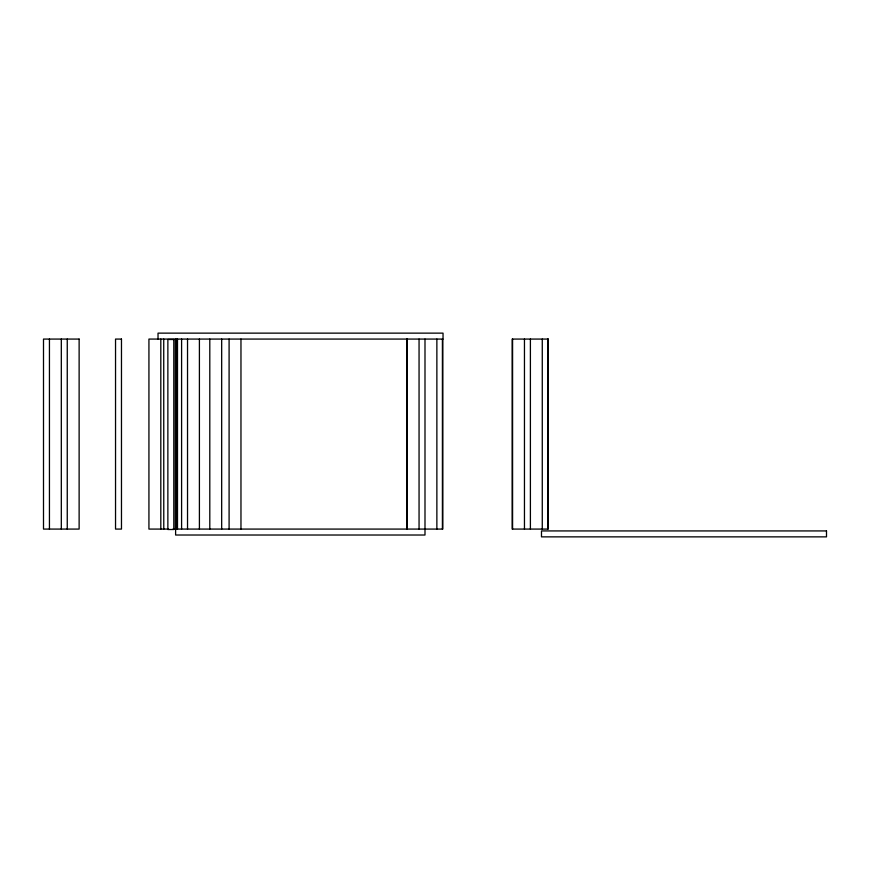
<?xml version="1.0" encoding="UTF-8"?>
<svg xmlns="http://www.w3.org/2000/svg" width="870" height="870" viewBox="0 0 870 870"><rect width="100%" height="100%" fill="white"/><g stroke="black" fill="none" stroke-linecap="round" stroke-linejoin="round"><path stroke-width="1.3" d="M168.53 529.08L148.933 529.08L148.933 339.072L443.037 339.072L443.037 333.134L158.025 333.134L158.025 339.072M172.978 529.08L442.808 529.08L442.808 339.072M547.806 339.072L547.806 529.08M542.271 339.072L542.271 529.08M530.395 339.072L530.395 529.08M524.458 339.072L524.458 529.08M512.582 339.072L512.582 529.08M442.406 339.072L442.406 529.08M436.87 339.072L436.87 529.08M424.995 339.072L424.995 535.017L175.609 535.017L175.609 529.08M419.057 339.072L419.057 529.08M407.182 339.072L407.182 529.08M406.779 339.072L406.779 529.08M240.968 339.072L240.968 529.08M229.093 339.072L229.093 529.08M221.676 339.072L221.676 529.08M209.8 339.072L209.8 529.08M199.404 339.072L199.404 529.08M187.528 339.072L187.528 529.08M181.591 339.072L181.591 529.08M177.491 339.072L177.491 529.08M176.795 339.072L176.795 529.08M175.327 339.072L175.327 529.08M163.734 339.072L163.777 529.08M160.809 339.072L160.809 529.08M67.251 339.072L67.251 529.08M61.313 339.072L61.313 529.08M49.438 339.072L49.438 529.08M79.126 339.072L43.5 339.072L43.5 529.08L79.126 529.08L79.126 339.072M121.474 339.072L115.536 339.072L115.536 529.08L121.474 529.08L121.474 339.072M548.209 339.072L512.18 339.072L512.18 529.08L548.209 529.08L548.209 339.072M173.804 339.496L167.867 339.496L167.867 529.504L173.804 529.504L173.804 339.496M826.5 530.928L541.488 530.928L541.488 536.866L826.5 536.866L826.5 530.928"/></g></svg>
